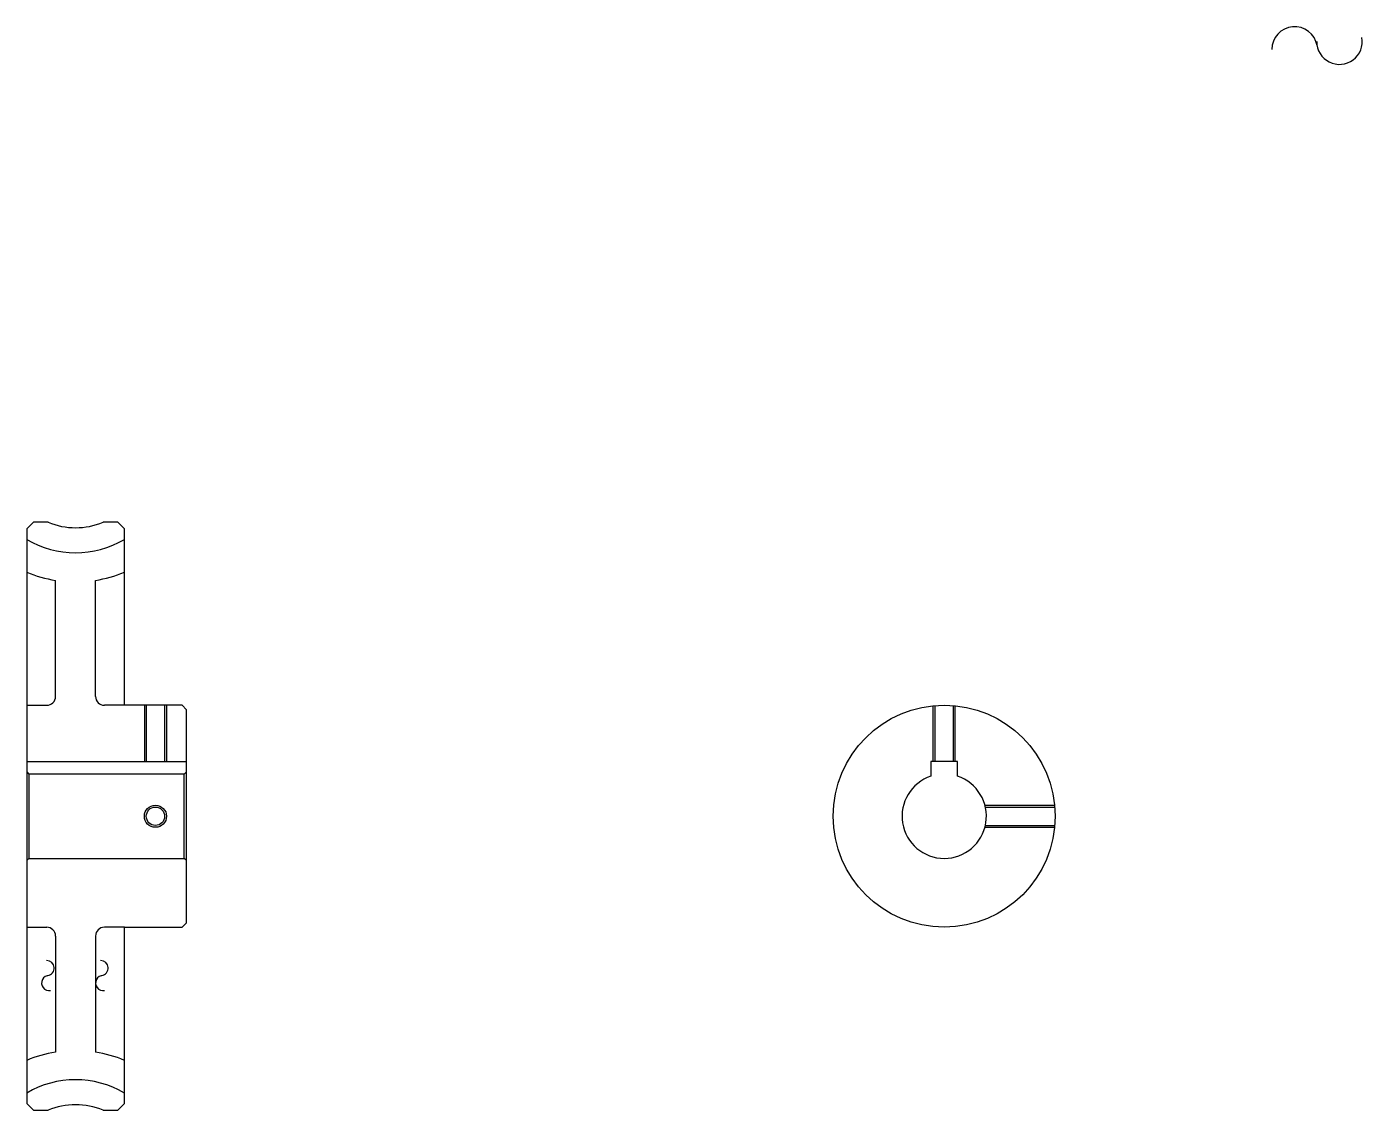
# Model space of a CAD drawing. Header units: metres. Extents: x 125 to 425, y 81 to 325.
import ezdxf

# ---------------------------------------------------------------- set-up
doc = ezdxf.new("R2010")
doc.units = ezdxf.units.M

msp = doc.modelspace()

# ---------------------------------------------------------------- linework, layer by layer
at = {"color": 4}
for p, q in [((131.112244, 174.073975), (131.112244, 200.204941)), ((140.112244, 174.073975), (140.112244, 200.204941)), ((146.612244, 172.073975), (142.112244, 172.073975)), ((124.612251, 159.373978), (160.612244, 159.373978)), ((160.612244, 157.073975), (160.112244, 156.573975)), ((124.612251, 137.073975), (125.112251, 137.573975)), ((160.612244, 137.073975), (160.112244, 137.573975)), ((146.612244, 122.073975), (142.112244, 122.073975)), ((131.112244, 120.073975), (131.112244, 93.943008)), ((140.112244, 120.073975), (140.112244, 93.943008))]:
    msp.add_line(p, q, dxfattribs=at)
for points in [[(129.412445, 213.323975), (126.112251, 213.323975), (124.612251, 211.823975), (124.612251, 137.073975)], [(141.812042, 80.823975), (145.112244, 80.823975), (146.612244, 82.323975), (146.612244, 122.073975), (159.612244, 122.073975), (160.612244, 123.073975), (160.612244, 171.073975), (159.612244, 172.073975), (146.612244, 172.073975), (146.612244, 211.823975), (145.112244, 213.323975), (141.812042, 213.323975)], [(124.612251, 172.073975), (129.112244, 172.073975)], [(151.112244, 172.073975), (151.112244, 159.373978)], [(151.547256, 172.073975), (151.547256, 159.373978)], [(155.677246, 172.073975), (155.677246, 159.373978)], [(156.112244, 172.073975), (156.112244, 159.373978)], [(328.785706, 159.373978), (328.785706, 171.948654)], [(329.220703, 159.373978), (329.220703, 171.988541)], [(333.350708, 159.373978), (333.350708, 171.988541)], [(333.785706, 159.373978), (333.785706, 171.948654)], [(124.612251, 157.073975), (125.112251, 156.573975), (125.112251, 137.573975), (160.112244, 137.573975), (160.112244, 156.573975), (125.112251, 156.573975)], [(334.285706, 156.08786), (334.285706, 159.373978), (328.285706, 159.373978), (328.285706, 156.08786)], [(340.450867, 149.573975), (356.1604, 149.573975)], [(340.558563, 149.138977), (356.200287, 149.138977)], [(340.450867, 144.573975), (356.1604, 144.573975)], [(340.558563, 145.008972), (356.200287, 145.008972)], [(124.612251, 137.073975), (124.612251, 82.323975), (126.112251, 80.823975), (129.412445, 80.823975)], [(124.612251, 122.073975), (129.112244, 122.073975)]]:
    msp.add_lwpolyline(points, dxfattribs=at)
for centre, radius in [((331.285706, 147.073975), 25), ((153.612244, 147.073975), 2.065)]:
    msp.add_circle(centre, radius, dxfattribs=at)
at = {"color": 7}
msp.add_circle((153.612244, 147.073975), 2.5, dxfattribs=at)
for centre, radius, start, end in [((410.211243, 319.818329), 5.133674, 10, 180), ((420.322601, 321.601257), 5.133674, 180, 10), ((129.086319, 112.862747), 1.711225, 280, 90), ((141.245514, 112.862747), 1.711225, 280, 90), ((129.680634, 109.492294), 1.711225, 90, 280), ((141.839813, 109.492294), 1.711225, 90, 280)]:
    msp.add_arc(centre, radius, start, end, dxfattribs=at)
at = {"color": 4}
for centre, radius, start, end in [((135.612244, 228.073975), 16, 247.20175188, 292.79824812), ((135.612244, 228.073975), 21.625, 239.42468485, 300.57531515), ((135.612244, 228.073975), 28.23, 247.06789862, 260.82764386), ((135.612244, 228.073975), 28.23, 279.17235614, 292.93210138), ((129.112244, 174.073975), 2, 270, 0), ((142.112244, 174.073975), 2, 180, 270), ((142.112244, 174.073975), 2, 180, 270), ((331.285706, 147.073975), 9.5, 108.40848033, 71.59151967), ((129.112244, 120.073975), 2, 0, 90), ((142.112244, 120.073975), 2, 90, 180), ((142.112244, 120.073975), 2, 90, 180), ((135.612244, 66.073975), 28.23, 99.17235614, 112.93210138), ((135.612244, 66.073975), 28.23, 67.06789862, 80.82764386), ((135.612244, 66.073975), 21.625, 59.42468485, 120.57531515), ((135.612244, 66.073975), 16, 67.20175188, 112.79824812)]:
    msp.add_arc(centre, radius, start, end, dxfattribs=at)

doc.saveas('drawing.dxf')
